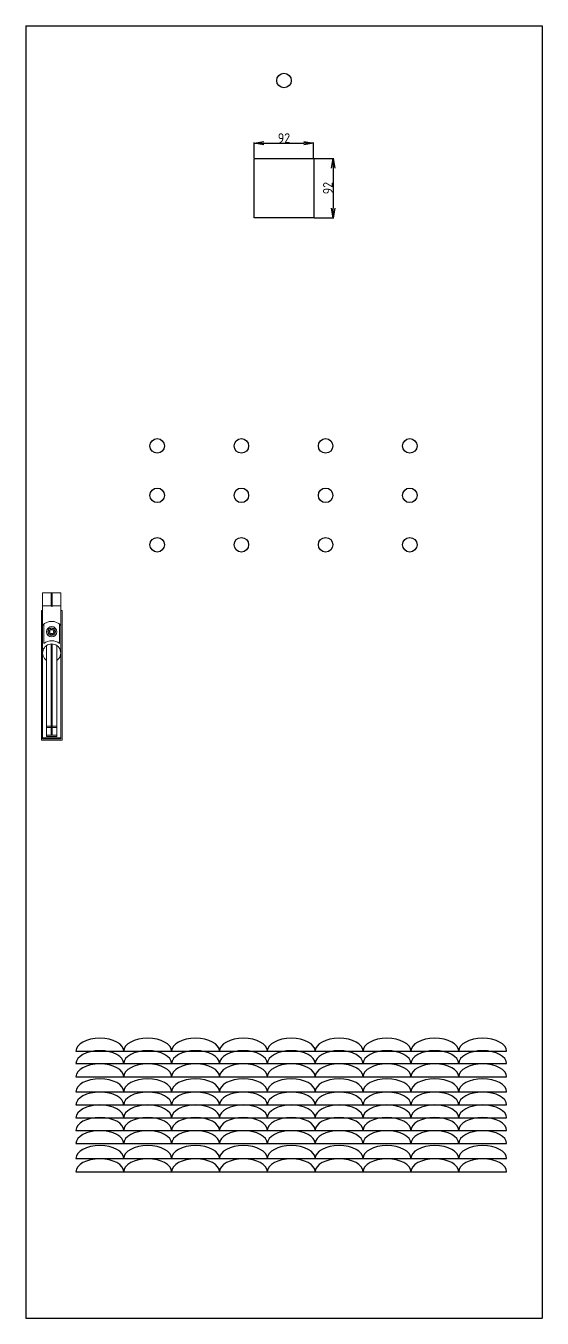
# Model space of a CAD drawing. Header units: millimetres. Extents: x 14879 to 47640, y -20740 to 344.
# Drawn here: x 45553 to 46353, y -1712 to 288 of the extents above; entities that cross this region are included whole.
import ezdxf

# ---------------------------------------------------------------- set-up
doc = ezdxf.new("R2010")
doc.units = ezdxf.units.MM
doc.layers.add('轮廓层', color=7, linetype='Continuous', lineweight=30)
doc.styles.add('SUNPOU', font='isocp.shx', dxfattribs={"bigfont": 'extfont.shx'})
doc.dimstyles.new('電気標準', dxfattribs={"dimscale": 0, "dimtxt": 15, "dimasz": 15, "dimexe": 1, "dimexo": 1, "dimgap": 0.5, "dimtad": 1, "dimdec": 1, "dimlfac": -1, "dimrnd": 0.1, "dimzin": 12, "dimdsep": 46, "dimtxsty": 'SUNPOU', "dimblk1": 'OPEN', "dimblk2": 'OPEN', "dimsah": 1, "dimcen": 0.5, "dimclrd": 2, "dimclre": 2, "dimclrt": 7, "dimadec": 0, "dimazin": 0, "dimtfac": 1, "dimtdec": 1, "dimtmove": 0, "dimatfit": 3, "dimldrblk": 'OPEN', "dimfxl": 1, "dimtolj": 1, "dimtzin": 0, "dimarcsym": 0})

# ---------------------------------------------------------------- blocks, each defined once
blk = doc.blocks.new('830')
at = {"color": 1, "lineweight": 5}
for p, q in [((-14, 93), (14, 93)), ((-1, 73), (-1, 93)), ((0, 93), (0, 73)), ((1, 73), (1, 93)), ((-1, 73), (-14, 73)), ((1, 73), (14, 73)), ((-11.9, 44.8), (-11.9, 14.8)), ((12.1, 44.8), (12.1, 14.7)), ((-8, 11.5), (-8, -129)), ((-1, 14), (-1, -127)), ((1, 14), (1, -127)), ((8, 11.5), (8, -129)), ((-8, -113), (-1, -113)), ((-8, -115), (-1, -115)), ((1, -113), (8, -113)), ((1, -115), (8, -115)), ((-14, -131), (14, -131)), ((-8, -127), (8, -127)), ((-8, -129), (8, -129))]:
    blk.add_line(p, q, dxfattribs=at)
for points in [[(-14, 93), (-14, -133), (14, -133), (14, 93)], [(-14, 66), (-16, 66), (-16, -135), (16, -135), (16, 66), (14, 66)]]:
    blk.add_lwpolyline(points, dxfattribs=at)
for radius in [8, 6, 3]:
    blk.add_circle((0, 33), radius, dxfattribs=at)
for centre, radius, start, end in [((0, 73), 1, 180, 0), ((0, 30), 19, 42.5369, 137.4631), ((-6, 33), 2, 280.8069, 79.1931), ((-4.2, 37.2), 2, 235.8069, 34.1931), ((-4.2, 28.8), 2, 325.8069, 124.1931), ((0, 39), 2, 190.8069, 349.1931), ((0, 27), 2, 10.8069, 169.1931), ((4.2, 37.2), 2, 145.8069, 304.1931), ((4.2, 28.8), 2, 55.8069, 214.1931), ((6, 33), 2, 100.8069, 259.1931), ((0, 0), 14, 304.8499, 235.1501), ((0, 0), 19, 50.6182, 128.9523)]:
    blk.add_arc(centre, radius, start, end, dxfattribs=at)
blk = doc.blocks.new('_OPEN')
at = {"color": 0, "linetype": 'ByBlock'}
for p, q in [((-1, 0.17), (0, 0)), ((0, 0), (-1, -0.17)), ((0, 0), (-1, 0))]:
    blk.add_line(p, q, dxfattribs=at)
blk = doc.blocks.new('*D258')
at = {"color": 2, "lineweight": -2, "transparency": 16777216}
for p, q in [((45907.4, 84.1), (45907.4, 107.5)), ((45922.4, 106.5), (45984.4, 106.5)), ((45999.4, 84.1), (45999.4, 107.5))]:
    blk.add_line(p, q, dxfattribs=at)
at = {"layer": 'DEFPOINTS', "color": 0, "transparency": 16777216}
for p in [(45999.4, 106.5), (45907.4, 83.1), (45999.4, 83.1)]:
    blk.add_point(p, dxfattribs=at)
at = {"color": 2, "lineweight": -2, "transparency": 16777216, "xscale": 15, "yscale": 15, "zscale": 15, "rotation": 180}
blk.add_blockref('_OPEN', (45907.4, 106.5), dxfattribs=at)
at = {"color": 2, "lineweight": -2, "transparency": 16777216, "xscale": 15, "yscale": 15, "zscale": 15}
blk.add_blockref('_OPEN', (45999.4, 106.5), dxfattribs=at)
at = {"color": 7, "transparency": 16777216, "insert": (45953.4, 114.5), "char_height": 15, "attachment_point": 5, "style": 'SUNPOU'}
blk.add_mtext('\\A1;92', dxfattribs=at)
blk = doc.blocks.new('*D259')
at = {"color": 2, "lineweight": -2, "transparency": 16777216}
for p, q in [((46000.4, 83.1), (46030.4, 83.1)), ((46029.4, 68.1), (46029.4, 6.1)), ((46000.4, -8.9), (46030.4, -8.9))]:
    blk.add_line(p, q, dxfattribs=at)
at = {"layer": 'DEFPOINTS', "color": 0, "transparency": 16777216}
for p in [(45999.4, 83.1), (45999.4, -8.9), (46029.4, -8.9)]:
    blk.add_point(p, dxfattribs=at)
at = {"color": 2, "lineweight": -2, "transparency": 16777216, "xscale": 15, "yscale": 15, "zscale": 15}
for p, rotation in [((46029.4, 83.1), 90), ((46029.4, -8.9), 270)]:
    blk.add_blockref('_OPEN', p, dxfattribs=dict(at, rotation=rotation))
at = {"color": 7, "transparency": 16777216, "insert": (46021.4, 37.1), "char_height": 15, "attachment_point": 5, "rotation": 90, "style": 'SUNPOU'}
blk.add_mtext('\\A1;92', dxfattribs=at)

msp = doc.modelspace()

# ---------------------------------------------------------------- linework, layer by layer
for p, q in [((45553.44, 288.21), (46353.44, 288.21)), ((45553.44, 288.21), (45553.44, -1711.79)), ((46353.44, 288.21), (46353.44, -1711.79)), ((45907.44, 83.05), (45999.44, 83.05)), ((45907.44, -8.95), (45907.44, 83.05)), ((45999.44, 83.05), (45999.44, -8.95)), ((45999.44, -8.95), (45907.44, -8.95)), ((45631.1, -1298.59), (45705.23, -1298.59)), ((45705.23, -1298.59), (45779.36, -1298.59)), ((45779.36, -1298.59), (45853.49, -1298.59)), ((45853.49, -1298.59), (45927.62, -1298.59)), ((45927.62, -1298.59), (46001.75, -1298.59)), ((46001.75, -1298.59), (46075.88, -1298.59)), ((46075.88, -1298.59), (46150.01, -1298.59)), ((46150.01, -1298.59), (46224.15, -1298.59)), ((46224.15, -1298.59), (46298.28, -1298.59)), ((45631.1, -1317.92), (45705.23, -1317.92)), ((45705.23, -1317.92), (45779.36, -1317.92)), ((45779.36, -1317.92), (45853.49, -1317.92)), ((45853.49, -1317.92), (45927.62, -1317.92)), ((45927.62, -1317.92), (46001.75, -1317.92)), ((46001.75, -1317.92), (46075.88, -1317.92)), ((46075.88, -1317.92), (46150.01, -1317.92)), ((46150.01, -1317.92), (46224.15, -1317.92)), ((46224.15, -1317.92), (46298.28, -1317.92)), ((45631.1, -1338.4), (45705.23, -1338.4)), ((45705.23, -1338.4), (45779.36, -1338.4)), ((45779.36, -1338.4), (45853.49, -1338.4)), ((45853.49, -1338.4), (45927.62, -1338.4)), ((45927.62, -1338.4), (46001.75, -1338.4)), ((46001.75, -1338.4), (46075.88, -1338.4)), ((46075.88, -1338.4), (46150.01, -1338.4)), ((46150.01, -1338.4), (46224.15, -1338.4)), ((46224.15, -1338.4), (46298.28, -1338.4)), ((45631.1, -1361.43), (45705.23, -1361.43)), ((45705.23, -1361.43), (45779.36, -1361.43)), ((45779.36, -1361.43), (45853.49, -1361.43)), ((45853.49, -1361.43), (45927.62, -1361.43)), ((45927.62, -1361.43), (46001.75, -1361.43)), ((46001.75, -1361.43), (46075.88, -1361.43)), ((46075.88, -1361.43), (46150.01, -1361.43)), ((46150.01, -1361.43), (46224.15, -1361.43)), ((46224.15, -1361.43), (46298.28, -1361.43)), ((45631.1, -1381.91), (45705.23, -1381.91)), ((45705.23, -1381.91), (45779.36, -1381.91)), ((45779.36, -1381.91), (45853.49, -1381.91)), ((45853.49, -1381.91), (45927.62, -1381.91)), ((45927.62, -1381.91), (46001.75, -1381.91)), ((46001.75, -1381.91), (46075.88, -1381.91)), ((46075.88, -1381.91), (46150.01, -1381.91)), ((46150.01, -1381.91), (46224.15, -1381.91)), ((46224.15, -1381.91), (46298.28, -1381.91)), ((45631.1, -1401.91), (45705.23, -1401.91)), ((45705.23, -1401.91), (45779.36, -1401.91)), ((45779.36, -1401.91), (45853.49, -1401.91)), ((45853.49, -1401.91), (45927.62, -1401.91)), ((45927.62, -1401.91), (46001.75, -1401.91)), ((46001.75, -1401.91), (46075.88, -1401.91)), ((46075.88, -1401.91), (46150.01, -1401.91)), ((46150.01, -1401.91), (46224.15, -1401.91)), ((46224.15, -1401.91), (46298.28, -1401.91)), ((45631.1, -1421.24), (45705.23, -1421.24)), ((45705.23, -1421.24), (45779.36, -1421.24)), ((45779.36, -1421.24), (45853.49, -1421.24)), ((45853.49, -1421.24), (45927.62, -1421.24)), ((45927.62, -1421.24), (46001.75, -1421.24)), ((46001.75, -1421.24), (46075.88, -1421.24)), ((46075.88, -1421.24), (46150.01, -1421.24)), ((46150.01, -1421.24), (46224.15, -1421.24)), ((46224.15, -1421.24), (46298.28, -1421.24)), ((45631.1, -1441.71), (45705.23, -1441.71)), ((45705.23, -1441.71), (45779.36, -1441.71)), ((45779.36, -1441.71), (45853.49, -1441.71)), ((45853.49, -1441.71), (45927.62, -1441.71)), ((45927.62, -1441.71), (46001.75, -1441.71)), ((46001.75, -1441.71), (46075.88, -1441.71)), ((46075.88, -1441.71), (46150.01, -1441.71)), ((46150.01, -1441.71), (46224.15, -1441.71)), ((46224.15, -1441.71), (46298.28, -1441.71)), ((45631.1, -1464.75), (45705.23, -1464.75)), ((45705.23, -1464.75), (45779.36, -1464.75)), ((45779.36, -1464.75), (45853.49, -1464.75)), ((45853.49, -1464.75), (45927.62, -1464.75)), ((45927.62, -1464.75), (46001.75, -1464.75)), ((46001.75, -1464.75), (46075.88, -1464.75)), ((46075.88, -1464.75), (46150.01, -1464.75)), ((46150.01, -1464.75), (46224.15, -1464.75)), ((46224.15, -1464.75), (46298.28, -1464.75)), ((45631.1, -1485.23), (45705.23, -1485.23)), ((45705.23, -1485.23), (45779.36, -1485.23)), ((45779.36, -1485.23), (45853.49, -1485.23)), ((45853.49, -1485.23), (45927.62, -1485.23)), ((45927.62, -1485.23), (46001.75, -1485.23)), ((46001.75, -1485.23), (46075.88, -1485.23)), ((46075.88, -1485.23), (46150.01, -1485.23)), ((46150.01, -1485.23), (46224.15, -1485.23)), ((46224.15, -1485.23), (46298.28, -1485.23)), ((45553.44, -1711.79), (46353.44, -1711.79))]:
    msp.add_line(p, q)
for centre in [(45953.44, 203.6), (45756.96, -361.86), (45887.42, -361.86), (46017.89, -361.86), (46148.35, -361.86), (45756.96, -438.39), (45887.42, -438.39), (46017.89, -438.39), (46148.35, -438.39), (45756.96, -514.91), (45887.42, -514.91), (46017.89, -514.91), (46148.35, -514.91)]:
    msp.add_circle(centre, 11.25)
for centre in [(45668.16, -1298.59), (45742.29, -1298.59), (45816.43, -1298.59), (45890.56, -1298.59), (45964.69, -1298.59), (46038.82, -1298.59), (46112.95, -1298.59), (46187.08, -1298.59), (46261.21, -1298.59), (45668.16, -1317.92), (45742.29, -1317.92), (45816.43, -1317.92), (45890.56, -1317.92), (45964.69, -1317.92), (46038.82, -1317.92), (46112.95, -1317.92), (46187.08, -1317.92), (46261.21, -1317.92), (45668.16, -1338.4), (45742.29, -1338.4), (45816.43, -1338.4), (45890.56, -1338.4), (45964.69, -1338.4), (46038.82, -1338.4), (46112.95, -1338.4), (46187.08, -1338.4), (46261.21, -1338.4), (45668.16, -1361.43), (45742.29, -1361.43), (45816.43, -1361.43), (45890.56, -1361.43), (45964.69, -1361.43), (46038.82, -1361.43), (46112.95, -1361.43), (46187.08, -1361.43), (46261.21, -1361.43), (45668.16, -1381.91), (45742.29, -1381.91), (45816.43, -1381.91), (45890.56, -1381.91), (45964.69, -1381.91), (46038.82, -1381.91), (46112.95, -1381.91), (46187.08, -1381.91), (46261.21, -1381.91), (45668.16, -1401.91), (45742.29, -1401.91), (45816.43, -1401.91), (45890.56, -1401.91), (45964.69, -1401.91), (46038.82, -1401.91), (46112.95, -1401.91), (46187.08, -1401.91), (46261.21, -1401.91), (45668.16, -1421.24), (45742.29, -1421.24), (45816.43, -1421.24), (45890.56, -1421.24), (45964.69, -1421.24), (46038.82, -1421.24), (46112.95, -1421.24), (46187.08, -1421.24), (46261.21, -1421.24), (45668.16, -1441.71), (45742.29, -1441.71), (45816.43, -1441.71), (45890.56, -1441.71), (45964.69, -1441.71), (46038.82, -1441.71), (46112.95, -1441.71), (46187.08, -1441.71), (46261.21, -1441.71), (45668.16, -1464.75), (45742.29, -1464.75), (45816.43, -1464.75), (45890.56, -1464.75), (45964.69, -1464.75), (46038.82, -1464.75), (46112.95, -1464.75), (46187.08, -1464.75), (46261.21, -1464.75), (45668.16, -1485.23), (45742.29, -1485.23), (45816.43, -1485.23), (45890.56, -1485.23), (45964.69, -1485.23), (46038.82, -1485.23), (46112.95, -1485.23), (46187.08, -1485.23), (46261.21, -1485.23)]:
    msp.add_ellipse(centre, major_axis=(-37.07, 0), ratio=0.5395869, start_param=3.1415927, end_param=6.2831853)

# ---------------------------------------------------------------- block references
at = {"layer": '轮廓层'}
msp.add_blockref('830', (45593.51, -682.43), dxfattribs=at)

# ---------------------------------------------------------------- dimensions: what is measured, and where the dimension line sits
dim = msp.add_linear_dim(base=(45999.44, 106.46), p1=(45907.44, 83.05), p2=(45999.44, 83.05), dimstyle='電気標準', override={"dimscale": 1})
dim.commit()
dim.dimension.update_dxf_attribs({"geometry": '*D258', "text_midpoint": (45953.44, 114.47)})
dim = msp.add_linear_dim(base=(46029.44, -8.95), p1=(45999.44, 83.05), p2=(45999.44, -8.95), angle=90, dimstyle='電気標準', override={"dimscale": 1})
dim.commit()
dim.dimension.update_dxf_attribs({"geometry": '*D259', "text_midpoint": (46021.44, 37.05)})

doc.saveas('drawing.dxf')
